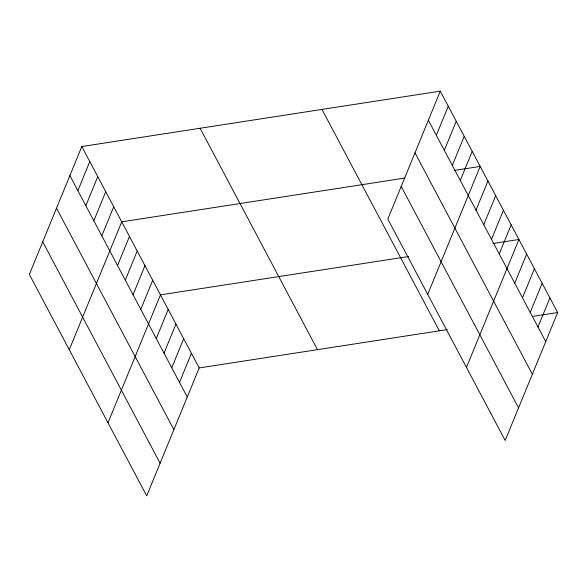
<?xml version="1.0" encoding="UTF-8"?>
<svg xmlns="http://www.w3.org/2000/svg" width="587" height="587" viewBox="0 0 587 587"><rect width="100%" height="100%" fill="white"/><g stroke="black" fill="none" stroke-linecap="round" stroke-linejoin="round"><path stroke-width="0.88" d="M81.813 146.53L29.35 274.452L146.721 495.854L199.184 367.939L81.813 146.53L440.279 91.146L557.65 312.548L505.187 440.47L387.816 219.061L440.279 91.146M77.873 190.665L89.796 161.586M85.849 205.721L97.78 176.643M93.832 220.778L105.755 191.7M101.815 235.835L113.739 206.756M69.259 349.727L121.722 221.813L404.905 178.052M117.539 265.5L129.47 236.422M125.288 280.109L137.211 251.038M133.036 294.725L144.96 265.647M140.785 309.334L152.708 280.263M107.993 422.794L160.456 294.872L408.691 256.519M156.274 338.56L168.198 309.488M164.022 353.176L175.946 324.097M171.771 367.785L183.694 338.714M179.512 382.401L191.443 353.323M436.332 135.274L448.255 106.203M444.315 150.331L456.238 121.26M452.298 165.387L464.222 136.309M460.274 180.444L472.205 151.365M427.718 294.344L480.181 166.422L454.199 170.435M476.006 210.109L487.929 181.038M483.754 224.726L495.677 195.647M491.495 239.335L503.426 210.263M499.243 253.951L511.167 224.872M466.452 367.403L518.915 239.489L492.926 243.502M514.74 283.176L526.664 254.098M522.481 297.785L534.412 268.714M530.23 312.401L542.153 283.323M537.978 327.01L549.902 297.939M199.184 367.939L447.419 329.578M532.556 316.422L557.65 312.548M428.349 120.225L545.727 341.627M414.972 152.84L532.35 374.242M401.192 186.446L518.563 407.848M321.984 109.424L439.355 330.826M200.108 128.252L317.479 349.661M69.89 175.608L187.26 397.01M56.513 208.224L173.884 429.633M42.726 241.837L160.097 463.238"/></g></svg>
